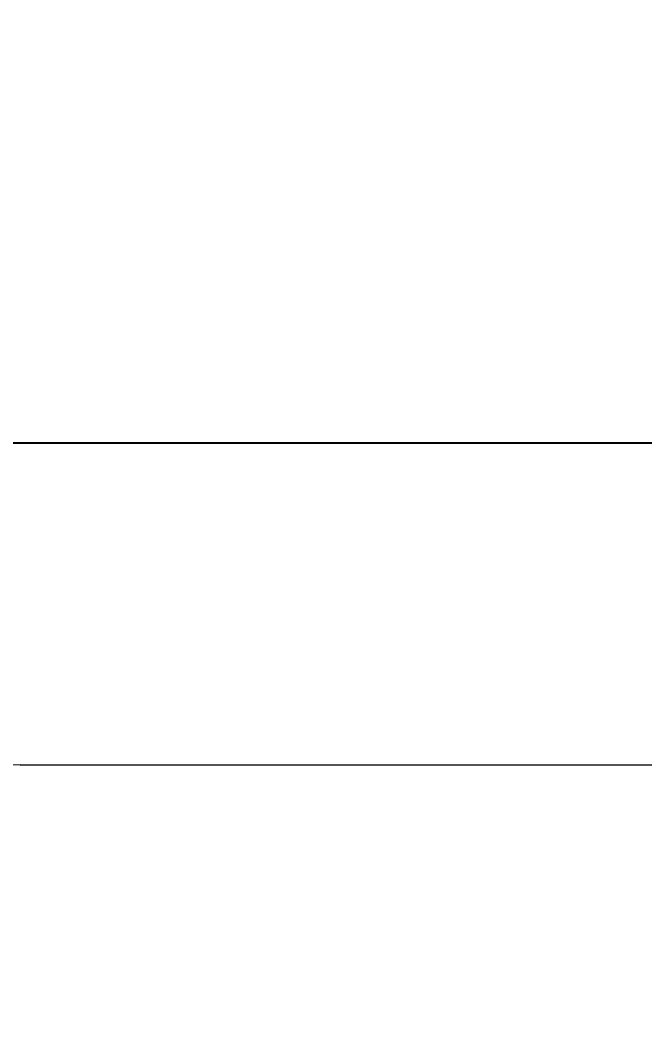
# Model space of a CAD drawing. Extents: x -12260 to 304645, y -29287 to 19916.
# Drawn here: x 37835 to 37952.5, y -5119.5 to -4930.4 of the extents above; entities that cross this region are included whole.
import ezdxf
from ezdxf import colors
from ezdxf.entities.mleader import LeaderData, LeaderLine
from ezdxf.math import Vec2, Vec3

# ---------------------------------------------------------------- set-up
doc = ezdxf.new("R2010")
doc.units = 0
doc.header["$LTSCALE"] = 0.25
doc.linetypes.add('DASHDOT', pattern=[25.4, 12.7, -6.35, 0, -6.35])
doc.layers.add('01-First Floor$0$FALSE CEILING', color=251, linetype='Continuous')
for name, color, linetype, lineweight in [('01-First Floor$0$LOADING', 253, 'Continuous', 5), ('E-LITE-CLNG-CNDT', 6, 'DASHDOT', 35), ('T-DATA-TEXT', 2, 'Continuous', 25)]:
    doc.layers.add(name, color=color, linetype=linetype, lineweight=lineweight)
doc.styles.add('DC_Elc_Romans', font='elc_romans.shx', dxfattribs={"width": 0.7})

# ---------------------------------------------------------------- blocks, each defined once
blk = doc.blocks.new('01-First Floor$0$GF21018-P')
at = {"color": 0}
blk.add_line((0.22049, 0.47563), (0.22049, 0.0675), dxfattribs=at)
blk.add_arc((0.17049, 0.47563), 0.05, 0, 80.3671, dxfattribs=at)
blk = doc.blocks.new('01-First Floor')
at = {"layer": '01-First Floor$0$FALSE CEILING', "linetype": 'Continuous'}
blk.add_line((34976, -5010), (38476, -5010), dxfattribs=at)
at = {"layer": '01-First Floor$0$LOADING', "extrusion": (7.77426e-06, -2.24021e-05, 1), "xscale": 1000, "yscale": 1000, "zscale": 1000, "rotation": 89.99858924494788}
blk.add_blockref('01-First Floor$0$GF21018-P', (38310.61, -5291.06, 0.3), dxfattribs=at)
blk = doc.blocks.new('DC_Arrow-ArrowEllipse')
at = {"color": 0}
blk.add_ellipse((0, 0), major_axis=(0.4, 0), ratio=0.4, dxfattribs=at)
at = {"color": 0, "ltscale": 0.5}
blk.add_solid([(-1.4, 0.16667), (-0.4, 0), (-1.4, -0.16667)], dxfattribs=at)

msp = doc.modelspace()

# ---------------------------------------------------------------- block references
at = {"layer": 'E-LITE-CLNG-CNDT'}
msp.add_blockref('01-First Floor', (0, 0), dxfattribs=at)

# ---------------------------------------------------------------- leaders
at = {"layer": 'T-DATA-TEXT'}
ml = msp.add_multileader_mtext('Standard', dxfattribs=at)
ml.set_content('LINE 6 TO SOUND RACK\\PIN DATA ROOM  ', color=256, style='DC_Elc_Romans')
ml.set_leader_properties(color=45)
ml.set_arrow_properties(name='DC_Arrow-ArrowEllipse')
ml.build(insert=Vec2(0, 0))
ml.multileader.update_dxf_attribs({"dogleg_length": 2, "arrow_head_size": 200, "scale": 100})
ctx = ml.context
ctx.base_point, ctx.scale, ctx.char_height, ctx.arrow_head_size, ctx.landing_gap_size, ctx.plane_origin = Vec3(506.2, -4605.16), 100, 200, 200, 200, Vec3(14018.86, -846.07)
notes = []
notes.append((ctx, [(1, (1, 1, 0), (3686.2, -4605.16), (-1, 0), 200, [(0, [(4115.95, -5627.24)], 0, [])])]))
ctx.mtext.insert, ctx.mtext.width, ctx.mtext.flow_direction = Vec3(706.2, -4505.16), 2820.2952, 5
for ctx, leaders in notes:
    for number, flags, end, landing, length, lines in leaders:
        leader = LeaderData()
        leader.index, (leader.has_last_leader_line, leader.has_dogleg_vector, leader.attachment_direction) = number, flags
        leader.last_leader_point, leader.dogleg_vector, leader.dogleg_length = Vec3(end), Vec3(landing), length
        for number, points, colour, breaks in lines:
            line = LeaderLine()
            line.index, line.vertices, line.color, line.breaks = number, Vec3.list(points), colors.encode_raw_color(colour), breaks
            leader.lines.append(line)
        ctx.leaders.append(leader)

doc.saveas('drawing.dxf')
